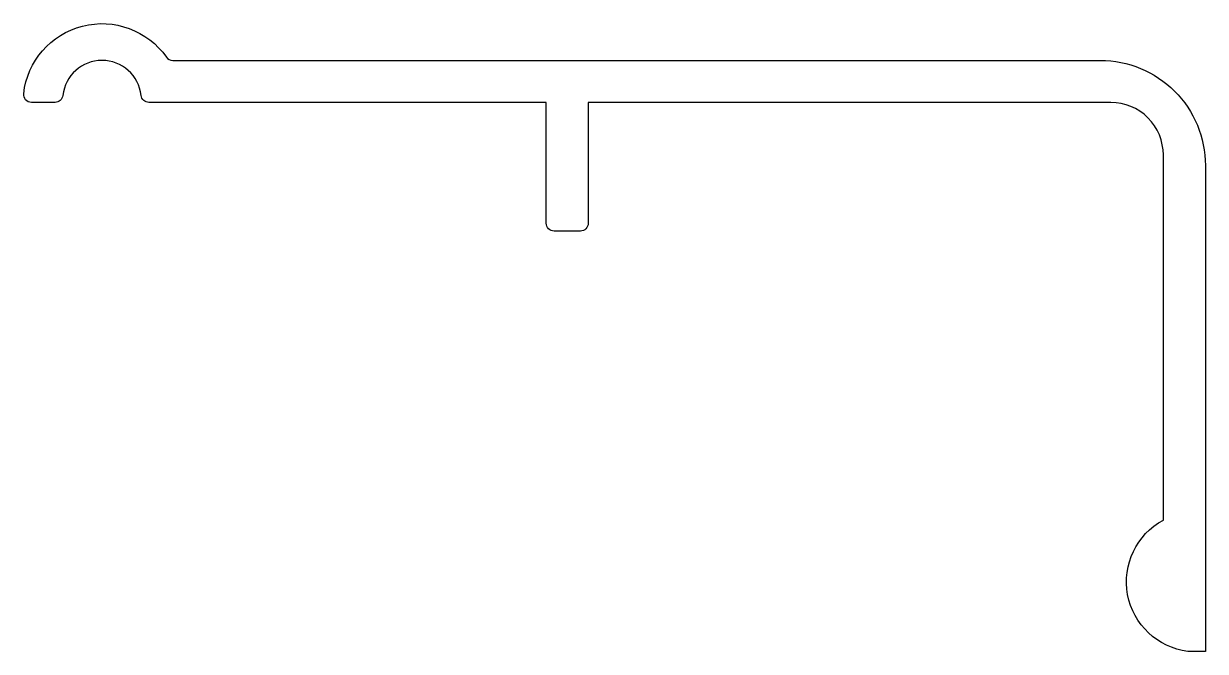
# Model space of a CAD drawing. Extents: x 232.6 to 277.6, y 247.4 to 271.3.
import ezdxf

# ---------------------------------------------------------------- set-up
doc = ezdxf.new("R2010")
doc.units = 0
doc.layers.add('ANA', color=220, linetype='CONTINUOUS')

msp = doc.modelspace()

# ---------------------------------------------------------------- linework, layer by layer
at = {"layer": 'ANA'}
msp.add_lwpolyline([(238.023, 270.001, 0.243992), (238.269, 269.874), (273.587, 269.874, -0.414214), (277.587, 265.874), (277.587, 247.374), (276.919, 247.374, -0.729952), (275.987, 252.374), (275.987, 266.274, 0.414214), (273.987, 268.274), (254.087, 268.274), (254.087, 263.674, -0.414214), (253.787, 263.374), (252.787, 263.374, -0.414214), (252.487, 263.674), (252.487, 268.274), (237.359, 268.274, -0.381966), (237.061, 268.541, 0.894427), (234.08, 268.541, -0.381966), (233.782, 268.274), (232.887, 268.274, -0.447214), (232.589, 268.607, -0.690291)], format="xyb", close=True, dxfattribs=at)

doc.saveas('drawing.dxf')
